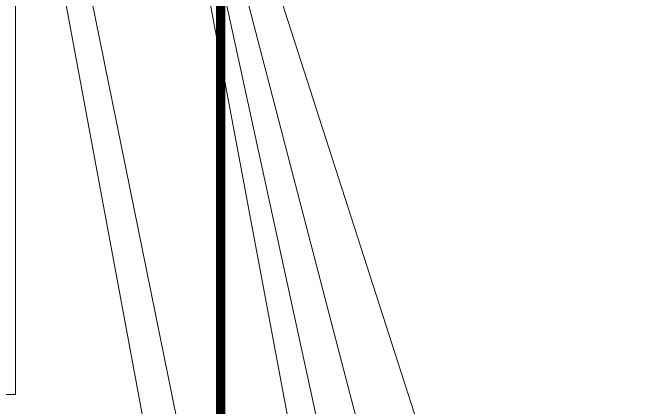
# Model space of a CAD drawing. Header units: inches. Extents: x -1128 to 651, y 96 to 845.
# Drawn here: x -1094.39 to -1088.11, y 684.96 to 688.89 of the extents above; entities that cross this region are included whole.
import ezdxf

# ---------------------------------------------------------------- set-up
doc = ezdxf.new("R2010")
doc.units = ezdxf.units.IN
doc.header["$MEASUREMENT"] = 0
doc.linetypes.add('DIVIDE', pattern=[1.25, 0.5, -0.25, 0, -0.25, 0, -0.25])
doc.layers.add('Equipment', color=7, linetype='Continuous', lineweight=0)
doc.layers.add('Layout', color=6, linetype='Continuous', lineweight=18)
doc.layers.add('Layer 1', color=7, linetype='Continuous')

msp = doc.modelspace()

# ---------------------------------------------------------------- linework, layer by layer
at = {"layer": 'Equipment', "color": 0}
for points in [[(-1094.3611, 685.0884), (-1094.3611, 692.3872)], [(-1095.7244, 685.0884), (-1094.3611, 685.0884)]]:
    msp.add_lwpolyline(points, dxfattribs=at)
at = {"layer": 'Layer 1', "color": 0, "lineweight": 5}
msp.add_lwpolyline([(-1092.6855, 692.0181), (-1088.1132, 677.7896)], dxfattribs=at)
at = {"layer": 'Layer 1', "color": 0, "lineweight": 0}
for points in [[(-1092.7424, 691.6489), (-1088.1132, 673.842)], [(-1092.7708, 691.3081), (-1088.1132, 669.866)], [(-1092.7992, 690.9672), (-1088.1132, 665.9184)], [(-1093.8216, 690.0868), (-1088.1132, 661.9424)], [(-1093.9068, 689.2348), (-1088.1132, 657.9948)]]:
    msp.add_lwpolyline(points, dxfattribs=at)
at = {"layer": 'Layout', "linetype": 'DIVIDE', "ltscale": 2, "const_width": 0.0902}
msp.add_lwpolyline([(-1101.3476, 681.8286), (-1092.3226, 681.8286), (-1092.3226, 698.9761), (-1101.3476, 698.9761)], close=True, dxfattribs=at)
msp.add_lwpolyline([(-1101.3476, 681.8286), (-1092.3226, 681.8286), (-1092.3226, 698.9761), (-1101.3476, 698.9761)], close=True, dxfattribs=at)

doc.saveas('drawing.dxf')
